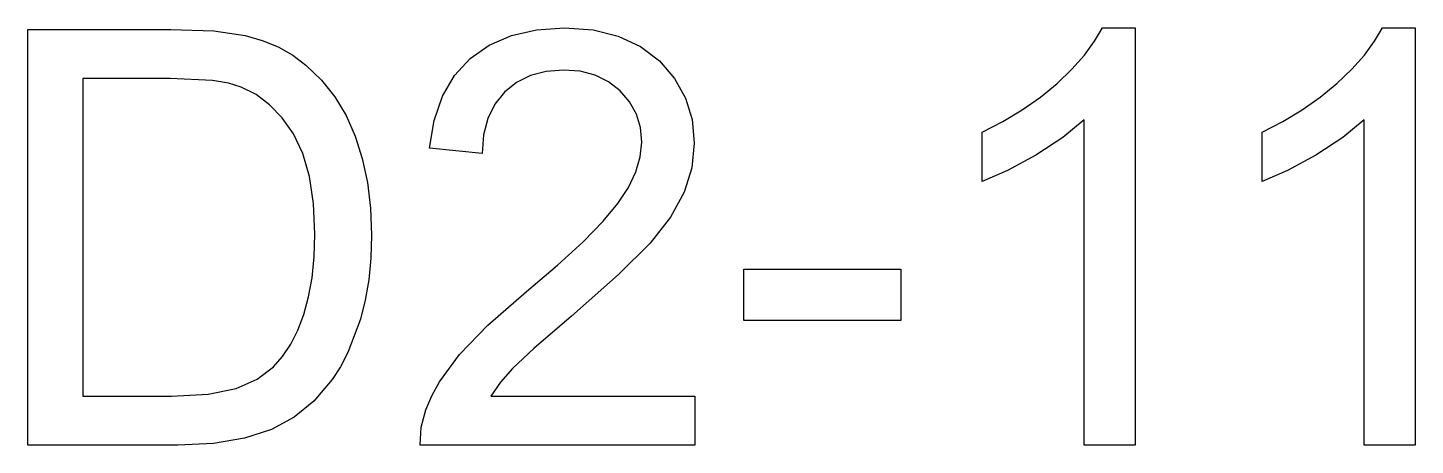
# Model space of a CAD drawing. Header units: millimetres. Extents: x 16 to 413, y -322 to -17.
# Drawn here: x 258 to 267.97, y -228 to -225 of the extents above; entities that cross this region are included whole.
import ezdxf

# ---------------------------------------------------------------- set-up
doc = ezdxf.new("R2010")
doc.units = ezdxf.units.MM
doc.layers.add('engrave', color=5, linetype='Continuous')

msp = doc.modelspace()

# ---------------------------------------------------------------- linework, layer by layer
at = {"layer": 'engrave'}
for points in [[(258, -228), (258, -225.0122), (259.0292, -225.0122), (259.3364, -225.0229), (259.5611, -225.055), (259.6848, -225.0906), (259.7991, -225.1381), (259.9039, -225.1976), (259.9993, -225.269), (260.1101, -225.3758), (260.2059, -225.4965), (260.2869, -225.6311), (260.3529, -225.7796), (260.4042, -225.9405), (260.4408, -226.1125), (260.4628, -226.2956), (260.4701, -226.4898), (260.4651, -226.6551), (260.4502, -226.8108), (260.4254, -226.9568), (260.3906, -227.0931), (260.2999, -227.3333), (260.2462, -227.4364), (260.1868, -227.5282), (260.0566, -227.6821), (259.9147, -227.7993), (259.7517, -227.8861), (259.5581, -227.949), (259.3336, -227.9873), (259.0781, -228), (258, -228)], [(262.7935, -227.6474), (262.7935, -228), (260.8186, -228), (260.8273, -227.8701), (260.8614, -227.7452), (260.9048, -227.6447), (260.9595, -227.545), (261.1029, -227.3478), (261.306, -227.1369), (261.5829, -226.8954), (261.8067, -226.706), (261.991, -226.5374), (262.1358, -226.3896), (262.2412, -226.2626), (262.3161, -226.1475), (262.3696, -226.0356), (262.4017, -225.9269), (262.4124, -225.8213), (262.4026, -225.7166), (262.3734, -225.6203), (262.3247, -225.5326), (262.2565, -225.4535), (262.1726, -225.3879), (262.0769, -225.3411), (261.9693, -225.313), (261.8499, -225.3037), (261.724, -225.3136), (261.6114, -225.3434), (261.5121, -225.3931), (261.426, -225.4626), (261.3563, -225.5498), (261.3062, -225.6522), (261.2758, -225.7699), (261.2649, -225.9029), (260.8879, -225.8641), (260.9206, -225.6657), (260.9801, -225.4924), (261.0664, -225.3442), (261.1793, -225.2211), (261.3165, -225.1244), (261.4754, -225.0553), (261.6559, -225.0138), (261.858, -225), (262.0618, -225.0149), (262.2432, -225.0596), (262.4022, -225.1341), (262.5387, -225.2385), (262.6484, -225.3648), (262.7267, -225.5054), (262.7737, -225.6603), (262.7894, -225.8295), (262.7711, -226.0073), (262.716, -226.1821), (262.6185, -226.3599), (262.4725, -226.5469), (262.246, -226.7741), (261.9069, -227.0727), (261.6359, -227.3053), (261.483, -227.4487), (261.3974, -227.5478), (261.3281, -227.6474), (262.7935, -227.6474)], [(265.9586, -228), (265.5917, -228), (265.5917, -225.6624), (265.4386, -225.7887), (265.2442, -225.9151), (265.0402, -226.0256), (264.858, -226.1046), (264.858, -225.75), (265.007, -225.6738), (265.1464, -225.59), (265.2761, -225.4986), (265.3961, -225.3995), (265.5028, -225.2973), (265.5927, -225.1967), (265.6658, -225.0976), (265.7221, -225), (265.9586, -225), (265.9586, -228)], [(267.9701, -228), (267.6033, -228), (267.6033, -225.6624), (267.4502, -225.7887), (267.2558, -225.9151), (267.0517, -226.0256), (266.8696, -226.1046), (266.8696, -225.75), (267.0186, -225.6738), (267.1579, -225.59), (267.2876, -225.4986), (267.4076, -225.3995), (267.5144, -225.2973), (267.6043, -225.1967), (267.6774, -225.0976), (267.7337, -225), (267.9701, -225), (267.9701, -228)], [(258.3954, -227.6474), (259.0333, -227.6474), (259.297, -227.6337), (259.4969, -227.5924), (259.648, -227.5262), (259.7649, -227.4375), (259.8314, -227.3611), (259.89, -227.2727), (259.9409, -227.1721), (259.984, -227.0594), (260.0184, -226.9344), (260.0429, -226.7968), (260.0576, -226.6465), (260.0625, -226.4837), (260.0529, -226.2629), (260.024, -226.0692), (259.9759, -225.9027), (259.9086, -225.7632), (259.8276, -225.6478), (259.7382, -225.5531), (259.6406, -225.4791), (259.5346, -225.426), (259.4431, -225.3992), (259.3273, -225.3801), (259.0231, -225.3648), (258.3954, -225.3648), (258.3954, -227.6474)], [(263.1461, -227.1033), (263.1461, -226.7344), (264.2731, -226.7344), (264.2731, -227.1033), (263.1461, -227.1033)]]:
    msp.add_lwpolyline(points, close=True, dxfattribs=at)

doc.saveas('drawing.dxf')
